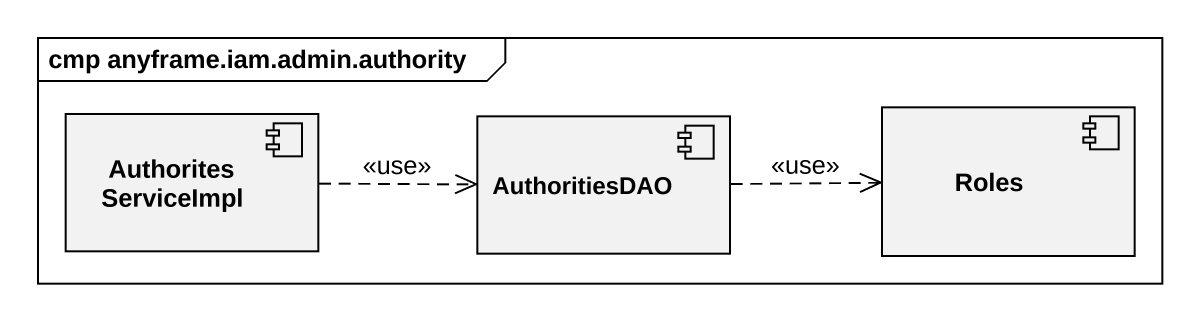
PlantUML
@startuml
mainframe cmp anyframe.iam.admin.authority
component AuthoritesServiceImpl
component AuthoritiesDAO
component Roles
AuthoritesServiceImpl .right.> AuthoritiesDAO : <<use>>
AuthoritiesDAO .right.> Roles : <<use>>
@enduml
